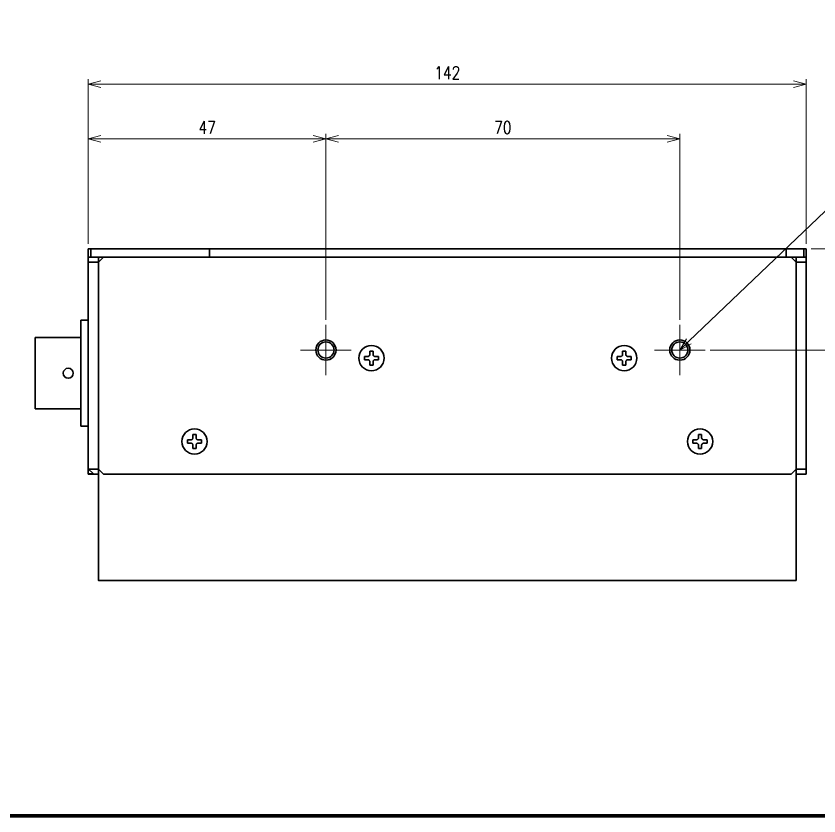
# Model space of a CAD drawing. Header units: millimetres. Extents: x 4 to 387, y 0 to 281.
# Drawn here: x 135.5 to 294.3, y 4 to 162.3 of the extents above; entities that cross this region are included whole.
import ezdxf

# ---------------------------------------------------------------- set-up
doc = ezdxf.new("R2010")
doc.units = ezdxf.units.MM
doc.linetypes.add('C6CONTINUOUS', pattern=[0])
doc.linetypes.add('C6DOT', pattern=[16, 8, -8])
doc.layers.get('0').update_dxf_attribs({"lineweight": 30})
doc.layers.get('Defpoints').update_dxf_attribs({"lineweight": 9})
doc.layers.add('2KD_寸法１', color=7, linetype='Continuous', lineweight=15)
doc.layers.add('AUX', color=7, linetype='Continuous', lineweight=40)
doc.styles.get("Standard").update_dxf_attribs({"font": 'simplex.shx', "width": 0.8, "bigfont": 'extfont.shx'})
doc.dimstyles.new('KD-STD', dxfattribs={"dimscale": 0, "dimtxt": 2.5, "dimasz": 2.5, "dimexe": 1, "dimexo": 1, "dimgap": 1, "dimtad": 1, "dimdsep": 46, "dimtxsty": 'Standard', "dimblk": 'OPEN30', "dimcen": 0, "dimadec": 0, "dimazin": 0, "dimtfac": 1, "dimtmove": 0, "dimatfit": 3, "dimldrblk": 'OPEN30', "dimfxl": 1, "dimtfill": 1, "dimtolj": 1, "dimtzin": 0, "dimlwd": 15, "dimlwe": 15, "dimarcsym": 0})

# ---------------------------------------------------------------- blocks, each defined once
blk = doc.blocks.new('_Open30')
at = {"lineweight": -2}
for p, q in [((-1, 0.26794919), (0, 0)), ((0, 0), (-1, -0.26794919)), ((0, 0), (-1, 0))]:
    blk.add_line(p, q, dxfattribs=at)
blk = doc.blocks.new('*D37')
at = {"layer": '2KD_寸法１', "color": 0, "lineweight": 15}
for p, q in [((196.7570395503038, 102.2052724510354), (196.7570395503038, 138.984809271179)), ((266.7570395503042, 102.2052724510354), (266.7570395503042, 138.984809271179)), ((264.2570395503042, 137.9848092711791), (199.2570395503038, 137.9848092711791))]:
    blk.add_line(p, q, dxfattribs=at)
at = {"layer": 'Defpoints', "color": 0}
for p in [(196.7570395503038, 137.9848092711791), (196.7570395503038, 101.2052724510354), (266.7570395503042, 101.2052724510354)]:
    blk.add_point(p, dxfattribs=at)
at = {"layer": '2KD_寸法１', "color": 0, "lineweight": 15, "xscale": 2.5, "yscale": 2.5, "zscale": 2.5, "rotation": 180}
blk.add_blockref('_Open30', (196.7570395503038, 137.9848092711791), dxfattribs=at)
at = {"layer": '2KD_寸法１', "color": 0, "lineweight": 15, "xscale": 2.5, "yscale": 2.5, "zscale": 2.5}
blk.add_blockref('_Open30', (266.7570395503042, 137.9848092711791), dxfattribs=at)
at = {"layer": '2KD_寸法１', "color": 0, "insert": (231.757039550304, 140.2348092711791), "char_height": 2.5, "attachment_point": 5, "bg_fill": 3, "box_fill_scale": 1.1, "bg_fill_color": 9, "bg_fill_true_color": 13158600, "bg_fill_transparency": 4390970}
blk.add_mtext('\\A1;70', dxfattribs=at)
blk = doc.blocks.new('*D38')
at = {"layer": '2KD_寸法１', "color": 0, "lineweight": 15}
for p, q in [((149.7570395503041, 117.2052724510352), (149.7570395503041, 138.984809271179)), ((196.7570395503038, 102.2052724510354), (196.7570395503038, 138.984809271179)), ((194.2570395503038, 137.9848092711791), (152.2570395503042, 137.9848092711791))]:
    blk.add_line(p, q, dxfattribs=at)
at = {"layer": 'Defpoints', "color": 0}
for p in [(149.7570395503041, 137.9848092711791), (149.7570395503041, 116.2052724510352), (196.7570395503038, 101.2052724510354)]:
    blk.add_point(p, dxfattribs=at)
at = {"layer": '2KD_寸法１', "color": 0, "lineweight": 15, "xscale": 2.5, "yscale": 2.5, "zscale": 2.5, "rotation": 180}
blk.add_blockref('_Open30', (149.7570395503041, 137.9848092711791), dxfattribs=at)
at = {"layer": '2KD_寸法１', "color": 0, "lineweight": 15, "xscale": 2.5, "yscale": 2.5, "zscale": 2.5}
blk.add_blockref('_Open30', (196.7570395503038, 137.9848092711791), dxfattribs=at)
at = {"layer": '2KD_寸法１', "color": 0, "insert": (173.257039550304, 140.2348092711791), "char_height": 2.5, "attachment_point": 5, "bg_fill": 3, "box_fill_scale": 1.1, "bg_fill_color": 9, "bg_fill_true_color": 13158600, "bg_fill_transparency": 4391118}
blk.add_mtext('\\A1;47', dxfattribs=at)
blk = doc.blocks.new('*D39')
at = {"layer": '2KD_寸法１', "color": 0, "lineweight": 15}
for p, q in [((292.7570395503042, 116.2052724510352), (314.2033890165695, 116.2052724510352)), ((313.2033890165695, 98.70527245103534), (313.2033890165695, 113.7052724510352)), ((272.7570395503041, 96.20527245103536), (314.2033890165695, 96.20527245103534))]:
    blk.add_line(p, q, dxfattribs=at)
at = {"layer": 'Defpoints', "color": 0}
for p in [(291.7570395503042, 116.2052724510352), (313.2033890165695, 116.2052724510352), (271.7570395503041, 96.20527245103536)]:
    blk.add_point(p, dxfattribs=at)
at = {"layer": '2KD_寸法１', "color": 0, "lineweight": 15, "xscale": 2.5, "yscale": 2.5, "zscale": 2.5}
for p, rotation in [((313.2033890165695, 116.2052724510352), 90), ((313.2033890165695, 96.20527245103534), 270)]:
    blk.add_blockref('_Open30', p, dxfattribs=dict(at, rotation=rotation))
at = {"layer": '2KD_寸法１', "color": 0, "insert": (310.9533890165695, 106.2052724510353), "char_height": 2.5, "attachment_point": 5, "rotation": 90, "bg_fill": 3, "box_fill_scale": 1.1, "bg_fill_color": 9, "bg_fill_true_color": 13158600, "bg_fill_transparency": 4391022}
blk.add_mtext('\\A1;20', dxfattribs=at)
blk = doc.blocks.new('*D44')
at = {"layer": '2KD_寸法１', "color": 0, "lineweight": 15}
for p, q in [((149.7570395503041, 117.2052724510352), (149.7570395503041, 149.827173443196)), ((291.7570395503042, 117.2052724510352), (291.7570395503042, 149.827173443196)), ((152.2570395503042, 148.8271734431959), (289.2570395503042, 148.8271734431959))]:
    blk.add_line(p, q, dxfattribs=at)
at = {"layer": 'Defpoints', "color": 0}
for p in [(291.7570395503042, 148.8271734431959), (149.7570395503041, 116.2052724510352), (291.7570395503042, 116.2052724510352)]:
    blk.add_point(p, dxfattribs=at)
at = {"layer": '2KD_寸法１', "color": 0, "lineweight": 15, "xscale": 2.5, "yscale": 2.5, "zscale": 2.5, "rotation": 180}
blk.add_blockref('_Open30', (149.7570395503041, 148.8271734431959), dxfattribs=at)
at = {"layer": '2KD_寸法１', "color": 0, "lineweight": 15, "xscale": 2.5, "yscale": 2.5, "zscale": 2.5}
blk.add_blockref('_Open30', (291.7570395503042, 148.8271734431959), dxfattribs=at)
at = {"layer": '2KD_寸法１', "color": 0, "insert": (220.7570395503042, 151.077173443196), "char_height": 2.5, "attachment_point": 5, "bg_fill": 3, "box_fill_scale": 1.1, "bg_fill_color": 9, "bg_fill_true_color": 13158600, "bg_fill_transparency": 4391082}
blk.add_mtext('\\A1;142', dxfattribs=at)
blk = doc.blocks.new('A$C7C51074A')
at = {"linetype": 'C6CONTINUOUS'}
for p, q in [((-139.9999999999998, 64.00000000000001), (-139.9999999999998, 65.60000002384177)), ((-139.9999999999998, 65.60000002384177), (2.000000000000111, 65.60000002384177)), ((-139.4999999999998, 65.60000002384177), (-139.4999999999998, 64.00000000000001)), ((1.50000000000011, 65.60000002384177), (1.50000000000011, 64.00000000000001)), ((2.000000000000111, 65.60000002384177), (2.000000000000111, 64.00000000000001)), ((-139.9999999999998, 64.00000000000001), (-138, 64.00000000000001)), ((-139.9999999999998, 64.00000000000001), (-139.9999999999998, 21)), ((2.000000000000111, 64.00000000000001), (-139.9999999999998, 64.00000000000001)), ((-138, 62.00000000000002), (-138, 64.00000000000001)), ((-138, 63.00000000000006), (-136.9999999999998, 64.00000000000001)), ((-1, 64.00000000000001), (-136.9999999999998, 64.00000000000001)), ((-1, 64.00000000000001), (0, 63.00000000000006)), ((0, 64.00000000000001), (2.000000000000111, 64.00000000000001)), ((0, 64.00000000000001), (0, 21)), ((2.000000000000111, 62.00000000000002), (2.000000000000111, 64.00000000000001)), ((-139.9999999999998, 63.00000000000006), (-138, 63.00000000000006)), ((-138, 63.00000000000006), (-138, 22)), ((-138, 21), (-138, 62.00000000000002)), ((0, 63.00000000000006), (2.000000000000111, 63.00000000000006)), ((0, 22), (0, 63.00000000000006)), ((2.000000000000111, 21), (2.000000000000111, 62.00000000000002)), ((-141.4999999999998, 51.50000000000002), (-141.4999999999998, 30.5)), ((-139.9999999999998, 51.50000000000002), (-141.4999999999998, 51.50000000000002)), ((-139.9999999999998, 30.5), (-139.9999999999998, 51.50000000000002)), ((-150.5, 48.04999995231614), (-141.4999999999998, 48.04999995231614)), ((-150.5, 48.04999995231614), (-150.5, 33.95000004768352)), ((-84.31110000000626, 44.77780008316037), (-84.31110000000626, 45.39999997615804)), ((-84.31110000000626, 45.39999997615804), (-83.68889999999362, 45.39999997615804)), ((-83.68889999999362, 45.39999997615804), (-83.68889999999362, 44.77780008316037)), ((-34.31110000000626, 44.77780008316037), (-34.31110000000626, 45.39999997615804)), ((-34.31110000000626, 45.39999997615804), (-33.68889999999363, 45.39999997615804)), ((-33.68889999999363, 45.39999997615804), (-33.68889999999363, 44.77780008316037)), ((-85.39999999999407, 44.31110000610348), (-85.39999999999407, 43.6888999938965)), ((-84.7777999999961, 44.31110000610348), (-85.39999999999407, 44.31110000610348)), ((-85.39999999999407, 43.6888999938965), (-84.7777999999961, 43.6888999938965)), ((-84.31110000000626, 43.22220003604885), (-84.31110000000626, 42.60000002384185)), ((-83.68889999999362, 43.22220003604885), (-83.68889999999362, 42.60000002384185)), ((-83.22220000000374, 44.31110000610348), (-82.6000000000057, 44.31110000610348)), ((-82.6000000000057, 43.6888999938965), (-83.22220000000374, 43.6888999938965)), ((-82.6000000000057, 44.31110000610348), (-82.6000000000057, 43.6888999938965)), ((-35.39999999999408, 44.31110000610348), (-35.39999999999408, 43.6888999938965)), ((-34.77779999999609, 44.31110000610348), (-35.39999999999408, 44.31110000610348)), ((-35.39999999999408, 43.6888999938965), (-34.77779999999609, 43.6888999938965)), ((-34.31110000000626, 43.22220003604885), (-34.31110000000626, 42.60000002384185)), ((-33.68889999999363, 43.22220003604885), (-33.68889999999363, 42.60000002384185)), ((-33.22220000000391, 44.31110000610348), (-32.60000000000572, 44.31110000610348)), ((-32.60000000000572, 43.6888999938965), (-33.22220000000391, 43.6888999938965)), ((-32.60000000000572, 44.31110000610348), (-32.60000000000572, 43.6888999938965)), ((-83.68889999999362, 42.60000002384185), (-84.31110000000626, 42.60000002384185)), ((-33.68889999999363, 42.60000002384185), (-34.31110000000626, 42.60000002384185)), ((-150.5, 33.95000004768352), (-141.4999999999998, 33.95000004768352)), ((-141.4999999999998, 30.5), (-139.9999999999998, 30.5)), ((-119.3111000000061, 28.27780008316037), (-119.3111000000061, 28.89999997615809)), ((-119.3111000000061, 28.89999997615809), (-118.6888999999936, 28.89999997615809)), ((-118.6888999999936, 28.89999997615809), (-118.6888999999936, 28.27780008316037)), ((-19.31110000000615, 28.27780008316037), (-19.31110000000615, 28.89999997615809)), ((-19.31110000000615, 28.89999997615809), (-18.68889999999362, 28.89999997615809)), ((-18.68889999999362, 28.89999997615809), (-18.68889999999362, 28.27780008316037)), ((-120.3999999999941, 27.81110000610349), (-120.3999999999941, 27.18889999389649)), ((-119.7777999999961, 27.81110000610349), (-120.3999999999941, 27.81110000610349)), ((-120.3999999999941, 27.18889999389649), (-119.7777999999961, 27.18889999389649)), ((-118.2222000000037, 27.81110000610349), (-117.6000000000057, 27.81110000610349)), ((-117.6000000000057, 27.18889999389649), (-118.2222000000037, 27.18889999389649)), ((-117.6000000000057, 27.81110000610349), (-117.6000000000057, 27.18889999389649)), ((-20.39999999999418, 27.81110000610349), (-20.39999999999418, 27.18889999389649)), ((-19.77779999999608, 27.81110000610349), (-20.39999999999418, 27.81110000610349)), ((-20.39999999999418, 27.18889999389649), (-19.77779999999608, 27.18889999389649)), ((-18.22220000000379, 27.81110000610349), (-17.60000000000571, 27.81110000610349)), ((-17.60000000000571, 27.18889999389649), (-18.22220000000379, 27.18889999389649)), ((-17.60000000000571, 27.81110000610349), (-17.60000000000571, 27.18889999389649)), ((-119.3111000000061, 26.72220003604886), (-119.3111000000061, 26.1000000238418)), ((-118.6888999999936, 26.1000000238418), (-119.3111000000061, 26.1000000238418)), ((-118.6888999999936, 26.72220003604886), (-118.6888999999936, 26.1000000238418)), ((-19.31110000000615, 26.72220003604886), (-19.31110000000615, 26.1000000238418)), ((-18.68889999999362, 26.1000000238418), (-19.31110000000615, 26.1000000238418)), ((-18.68889999999362, 26.72220003604886), (-18.68889999999362, 26.1000000238418)), ((-139.9999999999998, 22.1000000238418), (-139.9999999999998, 21.10000002384186)), ((-139.9999999999998, 22.1000000238418), (-139, 21.10000002384186)), ((-139.9999999999998, 22), (-138, 22)), ((-139.9999999999998, 21.10000002384186), (-139, 21.10000002384186)), ((-139.9999999999998, 21), (-138, 21)), ((-138, 22), (-136.9999999999998, 21)), ((-136.9999999999998, 21), (-1, 21)), ((-1, 21), (0, 22)), ((0, 22), (2.000000000000111, 22)), ((0, 21), (2.000000000000111, 21))]:
    blk.add_line(p, q, dxfattribs=at)
at = {"linetype": 'C6DOT'}
for p, q in [((-115.9999999999999, 64.00000000000001), (-115.9999999999999, 65.60000002384177)), ((-115.9999999999999, 65.60000002384177), (-2, 65.60000002384177)), ((-2, 65.60000002384177), (-2, 64.00000000000001)), ((-2, 64.00000000000001), (-115.9999999999999, 64.00000000000001))]:
    blk.add_line(p, q, dxfattribs=at)
at = {"linetype": 'C6CONTINUOUS'}
for points in [[(-84.7777999999961, 44.31110000610348), (-84.69670000000053, 44.31819999217977), (-84.61819999999705, 44.33930003643025), (-84.54439999999867, 44.37360000610349), (-84.47779999999324, 44.42030000686637), (-84.42029999999801, 44.47780001163468), (-84.37360000000632, 44.54439997673026), (-84.33930000000704, 44.61820006370536), (-84.31819999999412, 44.6966999769211), (-84.31110000000626, 44.77780008316037)], [(-83.68889999999362, 44.77780008316037), (-83.68180000000595, 44.6966999769211), (-83.66069999999308, 44.61820006370536), (-83.62639999999362, 44.54439997673026), (-83.57970000000213, 44.47780001163468), (-83.52220000000659, 44.42030000686637), (-83.45560000000114, 44.37360000610349), (-83.38180000000268, 44.33930003643025), (-83.30329999999952, 44.31819999217977), (-83.22220000000374, 44.31110000610348)], [(-34.77779999999609, 44.31110000610348), (-34.69670000000053, 44.31819999217977), (-34.61819999999705, 44.33930003643025), (-34.54439999999876, 44.37360000610349), (-34.47779999999318, 44.42030000686637), (-34.42029999999784, 44.47780001163468), (-34.37360000000638, 44.54439997673026), (-34.33930000000692, 44.61820006370536), (-34.31819999999414, 44.6966999769211), (-34.31110000000626, 44.77780008316037)], [(-33.68889999999363, 44.77780008316037), (-33.68180000000598, 44.6966999769211), (-33.6606999999931, 44.61820006370536), (-33.62639999999363, 44.54439997673026), (-33.57970000000217, 44.47780001163468), (-33.52220000000659, 44.42030000686637), (-33.45560000000114, 44.37360000610349), (-33.38180000000273, 44.33930003643025), (-33.30329999999958, 44.31819999217977), (-33.22220000000391, 44.31110000610348)], [(-84.31110000000626, 43.22220003604885), (-84.31819999999412, 43.30330002307877), (-84.33930000000704, 43.38180005550376), (-84.37360000000632, 43.45560002326957), (-84.42029999999801, 43.52219998836509), (-84.47779999999324, 43.57969999313357), (-84.54439999999867, 43.6263999938965), (-84.61819999999705, 43.66070008277884), (-84.69670000000053, 43.68180000782009), (-84.7777999999961, 43.6888999938965)], [(-83.22220000000374, 43.6888999938965), (-83.30329999999952, 43.68180000782009), (-83.38180000000268, 43.66070008277884), (-83.45560000000114, 43.6263999938965), (-83.52220000000659, 43.57969999313357), (-83.57970000000213, 43.52219998836509), (-83.62639999999362, 43.45560002326957), (-83.66069999999308, 43.38180005550376), (-83.68180000000595, 43.30330002307877), (-83.68889999999362, 43.22220003604885)], [(-34.31110000000626, 43.22220003604885), (-34.31819999999414, 43.30330002307877), (-34.33930000000692, 43.38180005550376), (-34.37360000000638, 43.45560002326957), (-34.42029999999784, 43.52219998836509), (-34.47779999999318, 43.57969999313357), (-34.54439999999876, 43.6263999938965), (-34.61819999999705, 43.66070008277884), (-34.69670000000053, 43.68180000782009), (-34.77779999999609, 43.6888999938965)], [(-33.22220000000391, 43.6888999938965), (-33.30329999999958, 43.68180000782009), (-33.38180000000273, 43.66070008277884), (-33.45560000000114, 43.6263999938965), (-33.52220000000659, 43.57969999313357), (-33.57970000000217, 43.52219998836509), (-33.62639999999363, 43.45560002326957), (-33.6606999999931, 43.38180005550376), (-33.68180000000598, 43.30330002307877), (-33.68889999999363, 43.22220003604885)], [(-119.7777999999961, 27.81110000610349), (-119.6967000000003, 27.81819999217976), (-119.6181999999971, 27.83930003643031), (-119.5443999999988, 27.87360000610349), (-119.4777999999934, 27.92030000686634), (-119.4202999999979, 27.97780001163477), (-119.373600000006, 28.04439997673029), (-119.3393000000069, 28.11820006370539), (-119.3181999999941, 28.19669997692108), (-119.3111000000061, 28.27780008316037)], [(-119.3111000000061, 26.72220003604886), (-119.3181999999941, 26.80330002307886), (-119.3393000000069, 26.88180005550379), (-119.373600000006, 26.9556000232696), (-119.4202999999979, 27.02219998836506), (-119.4777999999934, 27.0796999931336), (-119.5443999999988, 27.12639999389649), (-119.6181999999971, 27.16070008277887), (-119.6967000000003, 27.1818000078201), (-119.7777999999961, 27.18889999389649)], [(-118.6888999999936, 28.27780008316037), (-118.6818000000056, 28.19669997692108), (-118.6606999999931, 28.11820006370539), (-118.6263999999936, 28.04439997673029), (-118.5797000000019, 27.97780001163477), (-118.5222000000066, 27.92030000686634), (-118.4556000000011, 27.87360000610349), (-118.3818000000027, 27.83930003643031), (-118.3032999999995, 27.81819999217976), (-118.2222000000037, 27.81110000610349)], [(-118.2222000000037, 27.18889999389649), (-118.3032999999995, 27.1818000078201), (-118.3818000000027, 27.16070008277887), (-118.4556000000011, 27.12639999389649), (-118.5222000000066, 27.0796999931336), (-118.5797000000019, 27.02219998836506), (-118.6263999999936, 26.9556000232696), (-118.6606999999931, 26.88180005550379), (-118.6818000000056, 26.80330002307886), (-118.6888999999936, 26.72220003604886)], [(-19.77779999999608, 27.81110000610349), (-19.69670000000041, 27.81819999217976), (-19.61819999999739, 27.83930003643031), (-19.54439999999885, 27.87360000610349), (-19.47779999999317, 27.92030000686634), (-19.42029999999784, 27.97780001163477), (-19.37360000000615, 28.04439997673029), (-19.33930000000691, 28.11820006370539), (-19.31819999999413, 28.19669997692108), (-19.31110000000615, 28.27780008316037)], [(-19.31110000000615, 26.72220003604886), (-19.31819999999413, 26.80330002307886), (-19.33930000000691, 26.88180005550379), (-19.37360000000615, 26.9556000232696), (-19.42029999999784, 27.02219998836506), (-19.47779999999317, 27.0796999931336), (-19.54439999999885, 27.12639999389649), (-19.61819999999739, 27.16070008277887), (-19.69670000000041, 27.1818000078201), (-19.77779999999608, 27.18889999389649)], [(-18.68889999999362, 28.27780008316037), (-18.68180000000563, 28.19669997692108), (-18.66069999999307, 28.11820006370539), (-18.62639999999362, 28.04439997673029), (-18.57970000000193, 27.97780001163477), (-18.52220000000658, 27.92030000686634), (-18.45560000000103, 27.87360000610349), (-18.38180000000273, 27.83930003643031), (-18.30329999999958, 27.81819999217976), (-18.22220000000379, 27.81110000610349)], [(-18.22220000000379, 27.18889999389649), (-18.30329999999958, 27.1818000078201), (-18.38180000000273, 27.16070008277887), (-18.45560000000103, 27.12639999389649), (-18.52220000000658, 27.0796999931336), (-18.57970000000193, 27.02219998836506), (-18.62639999999362, 26.9556000232696), (-18.66069999999307, 26.88180005550379), (-18.68180000000563, 26.80330002307886), (-18.68889999999362, 26.72220003604886)], [(-138, 22), (-138, 0), (0, 0), (0, 22)]]:
    blk.add_lwpolyline(points, dxfattribs=at)
for centre, radius in [((-93.00000000000004, 45.60000002384177), 2), ((-93.00000000000004, 45.60000002384177), 1.6), ((-84.00000000000003, 44.00000000000008), 2.5), ((-33.9999999999999, 44.00000000000008), 2.5), ((-22.99999999999989, 45.60000002384177), 2), ((-22.99999999999989, 45.60000002384177), 1.6), ((-118.9999999999998, 27.5), 2.5), ((-18.99999999999988, 27.5), 2.5)]:
    blk.add_circle(centre, radius, dxfattribs=at)
blk.add_circle((-143.9708785891343, 40.99999999999981), 1)

msp = doc.modelspace()

# ---------------------------------------------------------------- linework, layer by layer
at = {"layer": '2KD_寸法１', "linetype": 'C6CONTINUOUS'}
for p, q in [((196.7570395503038, 101.2052724510354), (196.7570395503038, 91.20527245103546)), ((266.7570395503042, 101.2052724510354), (266.7570395503042, 91.20527245103546)), ((191.7570395503043, 96.20527245103536), (201.7570395503038, 96.20527245103536)), ((261.7570395503043, 96.20527245103536), (271.7570395503041, 96.20527245103536))]:
    msp.add_line(p, q, dxfattribs=at)
at = {"layer": '2KD_寸法１', "linetype": 'ByBlock'}
msp.add_lwpolyline([(268.5649807461839, 97.93193067785433), (329.5320293713865, 156.1579705034225)], dxfattribs=at)
at = {"layer": 'AUX', "lineweight": 70}
msp.add_lwpolyline([(3.999999758280865, 4.000000249163575), (386.9999997582809, 4.000000249163575), (386.9999997582809, 281.0000002491635), (3.999999758280865, 281.0000002491635)], close=True, dxfattribs=at)

# ---------------------------------------------------------------- block references
at = {"layer": '2KD_寸法１', "color": 0, "xscale": 2.499999999999994, "yscale": 2.5, "zscale": 2.5, "rotation": 223.682637034228}
msp.add_blockref('_Open30', (266.7570395503042, 96.20527245103546), dxfattribs=at)

# ---------------------------------------------------------------- next in the draw order: dimensions: what is measured, and where the dimension line sits
at = {"layer": '2KD_寸法１'}
dim = msp.add_linear_dim(base=(196.7570395503038, 137.9848092711791), p1=(266.7570395503042, 101.2052724510354), p2=(196.7570395503038, 101.2052724510354), dimstyle='KD-STD', override={"dimscale": 1}, dxfattribs=at)
dim.commit()
dim.dimension.update_dxf_attribs({"geometry": '*D37', "text_midpoint": (231.757039550304, 140.2348092711791)})
dim = msp.add_linear_dim(base=(313.2033890165695, 116.2052724510352), p1=(271.7570395503041, 96.20527245103536), p2=(291.7570395503042, 116.2052724510352), angle=90, dimstyle='KD-STD', override={"dimscale": 1}, dxfattribs=at)
dim.commit()
dim.dimension.update_dxf_attribs({"geometry": '*D39', "text_midpoint": (310.9533890165695, 106.2052724510353)})

# ---------------------------------------------------------------- next in the draw order: dimensions: what is measured, and where the dimension line sits
dim = msp.add_linear_dim(base=(149.7570395503041, 137.9848092711791), p1=(196.7570395503038, 101.2052724510354), p2=(149.7570395503041, 116.2052724510352), dimstyle='KD-STD', override={"dimscale": 1}, dxfattribs=at)
dim.commit()
dim.dimension.update_dxf_attribs({"geometry": '*D38', "text_midpoint": (173.257039550304, 140.2348092711791)})

# ---------------------------------------------------------------- next in the draw order: dimensions: what is measured, and where the dimension line sits
dim = msp.add_linear_dim(base=(291.7570395503042, 148.8271734431959), p1=(149.7570395503041, 116.2052724510352), p2=(291.7570395503042, 116.2052724510352), dimstyle='KD-STD', override={"dimscale": 1}, dxfattribs=at)
dim.commit()
dim.dimension.update_dxf_attribs({"geometry": '*D44', "text_midpoint": (220.7570395503042, 151.077173443196)})

# ---------------------------------------------------------------- next in the draw order: block references
msp.add_blockref('A$C7C51074A', (289.757039550304, 50.60527242719357))

doc.saveas('drawing.dxf')
